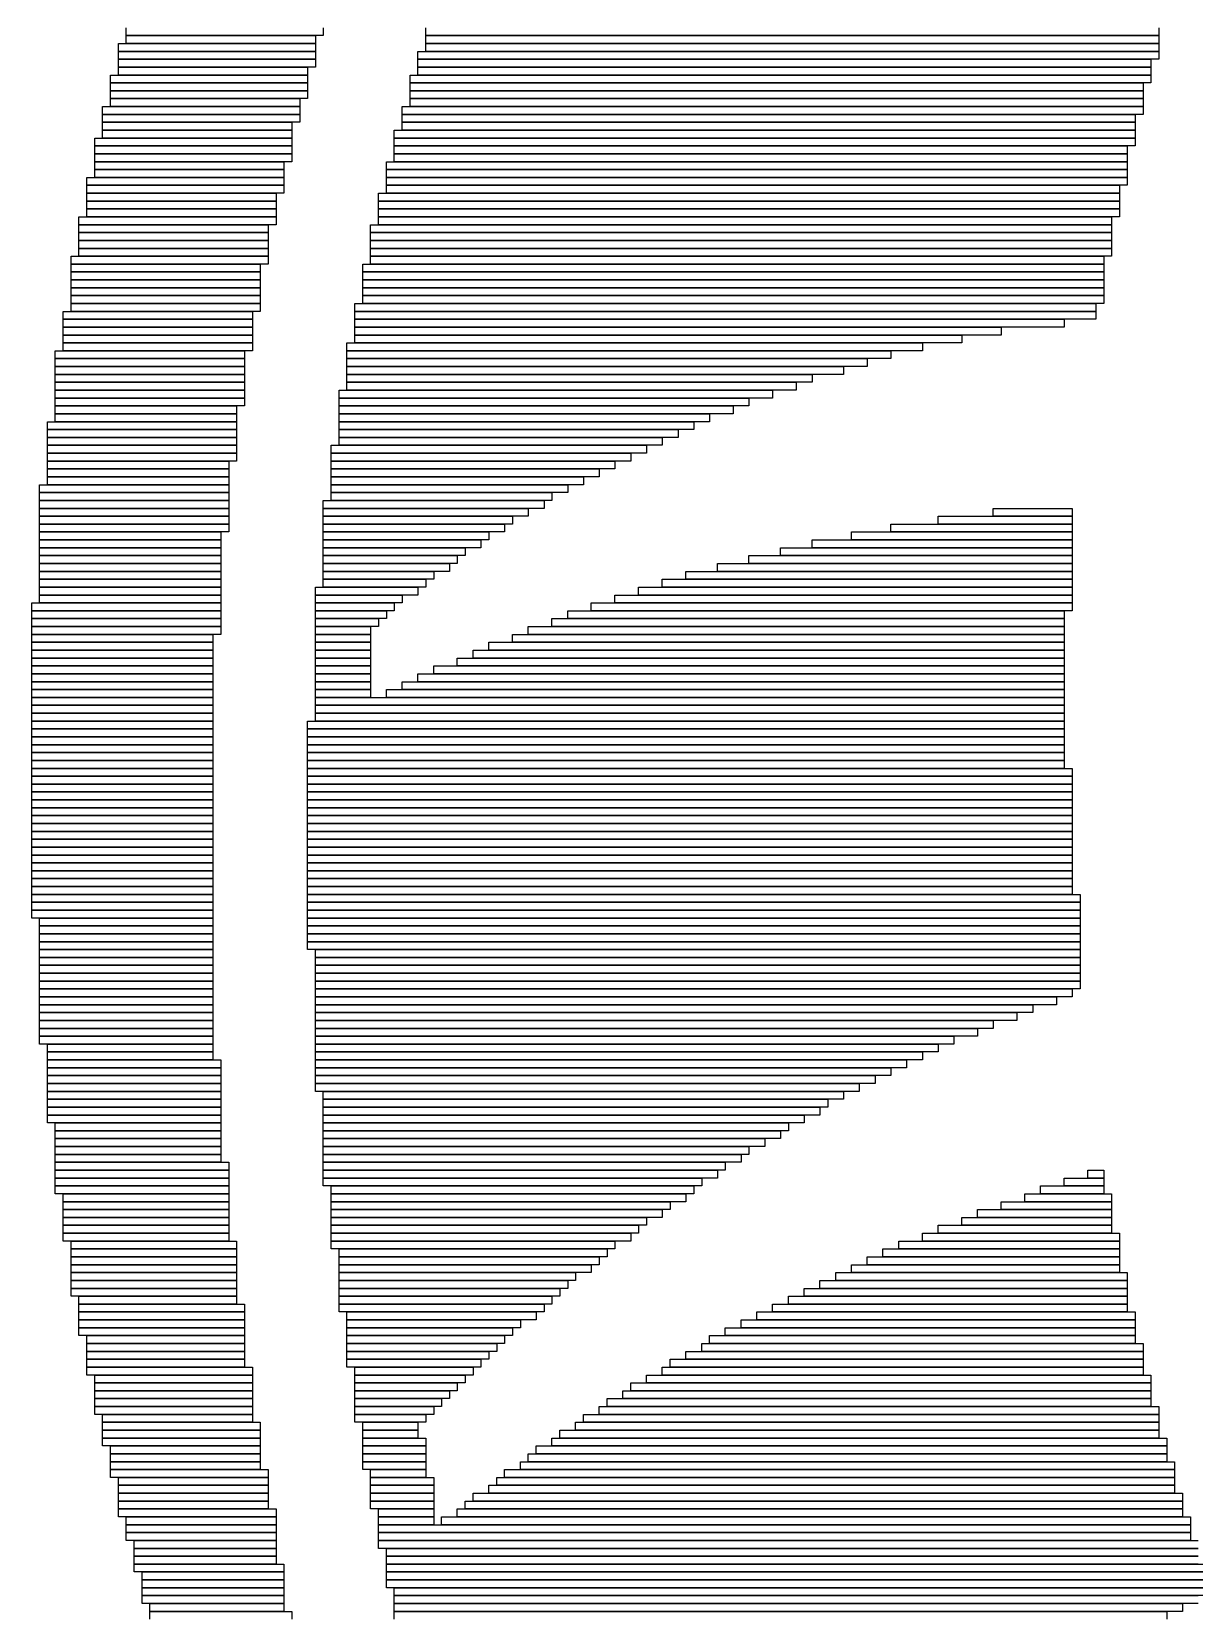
# Model space of a CAD drawing. Extents: x 24 to 1007, y 0 to 1020.
# Drawn here: x 207 to 354.5, y 213.5 to 414.5 of the extents above; entities that cross this region are included whole.
import ezdxf

# ---------------------------------------------------------------- set-up
doc = ezdxf.new("R2010")
doc.units = 0

msp = doc.modelspace()

# ---------------------------------------------------------------- linework, layer by layer
for p, q in [((219, 414), (219, 415)), ((244, 415), (244, 414)), ((257, 414), (257, 415)), ((350, 415), (350, 414)), ((218, 413), (243, 413)), ((218, 412), (218, 413)), ((244, 414), (219, 414)), ((219, 414), (243, 414)), ((219, 413), (219, 414)), ((243, 413), (219, 413)), ((243, 414), (243, 413)), ((243, 413), (243, 412)), ((350, 414), (257, 414)), ((257, 414), (350, 414)), ((257, 413), (257, 414)), ((350, 413), (257, 413)), ((257, 413), (350, 413)), ((257, 412), (257, 413)), ((350, 414), (350, 413)), ((350, 413), (350, 412)), ((243, 412), (218, 412)), ((218, 412), (243, 412)), ((218, 411), (218, 412)), ((243, 411), (218, 411)), ((218, 411), (243, 411)), ((218, 410), (218, 411)), ((243, 412), (243, 411)), ((243, 411), (243, 410)), ((256, 412), (350, 412)), ((256, 411), (256, 412)), ((350, 411), (256, 411)), ((256, 411), (349, 411)), ((256, 410), (256, 411)), ((350, 412), (257, 412)), ((349, 411), (349, 410)), ((350, 412), (350, 411)), ((217, 409), (242, 409)), ((217, 408), (217, 409)), ((243, 410), (218, 410)), ((218, 410), (242, 410)), ((218, 409), (218, 410)), ((242, 409), (218, 409)), ((242, 410), (242, 409)), ((242, 409), (242, 408)), ((255, 409), (349, 409)), ((255, 408), (255, 409)), ((349, 410), (256, 410)), ((256, 410), (349, 410)), ((256, 409), (256, 410)), ((349, 409), (256, 409)), ((349, 410), (349, 409)), ((349, 409), (349, 408)), ((242, 408), (217, 408)), ((217, 408), (242, 408)), ((217, 407), (217, 408)), ((242, 407), (217, 407)), ((217, 407), (242, 407)), ((217, 406), (217, 407)), ((242, 408), (242, 407)), ((242, 407), (242, 406)), ((349, 408), (255, 408)), ((255, 408), (348, 408)), ((255, 407), (255, 408)), ((348, 407), (255, 407)), ((255, 407), (348, 407)), ((255, 406), (255, 407)), ((348, 408), (348, 407)), ((348, 407), (348, 406)), ((216, 405), (241, 405)), ((216, 404), (216, 405)), ((242, 406), (217, 406)), ((217, 406), (241, 406)), ((217, 405), (217, 406)), ((241, 405), (217, 405)), ((241, 406), (241, 405)), ((241, 405), (241, 404)), ((254, 405), (348, 405)), ((254, 404), (254, 405)), ((348, 406), (255, 406)), ((255, 406), (348, 406)), ((255, 405), (255, 406)), ((348, 405), (255, 405)), ((348, 406), (348, 405)), ((348, 405), (348, 404)), ((241, 404), (216, 404)), ((216, 404), (241, 404)), ((216, 403), (216, 404)), ((241, 403), (216, 403)), ((216, 403), (240, 403)), ((216, 402), (216, 403)), ((240, 402), (216, 402)), ((216, 402), (240, 402)), ((216, 401), (216, 402)), ((240, 403), (240, 402)), ((240, 402), (240, 401)), ((241, 404), (241, 403)), ((253, 402), (347, 402)), ((253, 401), (253, 402)), ((348, 404), (254, 404)), ((254, 404), (347, 404)), ((254, 403), (254, 404)), ((347, 403), (254, 403)), ((254, 403), (347, 403)), ((254, 402), (254, 403)), ((347, 402), (254, 402)), ((347, 404), (347, 403)), ((347, 403), (347, 402)), ((347, 402), (347, 401)), ((215, 401), (240, 401)), ((215, 400), (215, 401)), ((240, 400), (215, 400)), ((215, 400), (240, 400)), ((215, 399), (215, 400)), ((240, 401), (216, 401)), ((240, 401), (240, 400)), ((240, 400), (240, 399)), ((347, 401), (253, 401)), ((253, 401), (347, 401)), ((253, 400), (253, 401)), ((347, 400), (253, 400)), ((253, 400), (346, 400)), ((253, 399), (253, 400)), ((346, 400), (346, 399)), ((347, 401), (347, 400)), ((240, 399), (215, 399)), ((215, 399), (240, 399)), ((215, 398), (215, 399)), ((240, 398), (215, 398)), ((215, 398), (239, 398)), ((215, 397), (215, 398)), ((239, 398), (239, 397)), ((240, 399), (240, 398)), ((252, 398), (346, 398)), ((252, 397), (252, 398)), ((346, 399), (253, 399)), ((253, 399), (346, 399)), ((253, 398), (253, 399)), ((346, 398), (253, 398)), ((346, 399), (346, 398)), ((346, 398), (346, 397)), ((214, 396), (239, 396)), ((214, 395), (214, 396)), ((239, 397), (215, 397)), ((215, 397), (239, 397)), ((215, 396), (215, 397)), ((239, 396), (215, 396)), ((239, 397), (239, 396)), ((239, 396), (239, 395)), ((346, 397), (252, 397)), ((252, 397), (346, 397)), ((252, 396), (252, 397)), ((346, 396), (252, 396)), ((252, 396), (346, 396)), ((252, 395), (252, 396)), ((346, 397), (346, 396)), ((346, 396), (346, 395)), ((239, 395), (214, 395)), ((214, 395), (239, 395)), ((214, 394), (214, 395)), ((239, 394), (214, 394)), ((214, 394), (238, 394)), ((214, 393), (214, 394)), ((238, 394), (238, 393)), ((239, 395), (239, 394)), ((251, 394), (345, 394)), ((251, 393), (251, 394)), ((346, 395), (252, 395)), ((252, 395), (345, 395)), ((252, 394), (252, 395)), ((345, 394), (252, 394)), ((345, 395), (345, 394)), ((345, 394), (345, 393)), ((238, 393), (214, 393)), ((214, 393), (238, 393)), ((214, 392), (214, 393)), ((238, 392), (214, 392)), ((214, 392), (238, 392)), ((214, 391), (214, 392)), ((238, 393), (238, 392)), ((238, 392), (238, 391)), ((345, 393), (251, 393)), ((251, 393), (345, 393)), ((251, 392), (251, 393)), ((345, 392), (251, 392)), ((251, 392), (345, 392)), ((251, 391), (251, 392)), ((345, 393), (345, 392)), ((345, 392), (345, 391)), ((213, 391), (238, 391)), ((213, 390), (213, 391)), ((238, 390), (213, 390)), ((213, 390), (237, 390)), ((213, 389), (213, 390)), ((238, 391), (214, 391)), ((237, 390), (237, 389)), ((238, 391), (238, 390)), ((250, 390), (344, 390)), ((250, 389), (250, 390)), ((345, 391), (251, 391)), ((251, 391), (344, 391)), ((251, 390), (251, 391)), ((344, 390), (251, 390)), ((344, 391), (344, 390)), ((344, 390), (344, 389)), ((237, 389), (213, 389)), ((213, 389), (237, 389)), ((213, 388), (213, 389)), ((237, 388), (213, 388)), ((213, 388), (237, 388)), ((213, 387), (213, 388)), ((237, 389), (237, 388)), ((237, 388), (237, 387)), ((344, 389), (250, 389)), ((250, 389), (344, 389)), ((250, 388), (250, 389)), ((344, 388), (250, 388)), ((250, 388), (344, 388)), ((250, 387), (250, 388)), ((344, 389), (344, 388)), ((344, 388), (344, 387)), ((212, 386), (237, 386)), ((212, 385), (212, 386)), ((237, 387), (213, 387)), ((213, 387), (237, 387)), ((213, 386), (213, 387)), ((237, 386), (213, 386)), ((237, 387), (237, 386)), ((237, 386), (237, 385)), ((344, 387), (250, 387)), ((250, 387), (344, 387)), ((250, 386), (250, 387)), ((344, 386), (250, 386)), ((250, 386), (343, 386)), ((250, 385), (250, 386)), ((343, 386), (343, 385)), ((344, 387), (344, 386)), ((237, 385), (212, 385)), ((212, 385), (236, 385)), ((212, 384), (212, 385)), ((236, 384), (212, 384)), ((212, 384), (236, 384)), ((212, 383), (212, 384)), ((236, 385), (236, 384)), ((236, 384), (236, 383)), ((249, 385), (343, 385)), ((249, 384), (249, 385)), ((343, 384), (249, 384)), ((249, 384), (343, 384)), ((249, 383), (249, 384)), ((343, 385), (250, 385)), ((343, 385), (343, 384)), ((343, 384), (343, 383)), ((236, 383), (212, 383)), ((212, 383), (236, 383)), ((212, 382), (212, 383)), ((236, 382), (212, 382)), ((212, 382), (236, 382)), ((212, 381), (212, 382)), ((236, 383), (236, 382)), ((236, 382), (236, 381)), ((343, 383), (249, 383)), ((249, 383), (343, 383)), ((249, 382), (249, 383)), ((343, 382), (249, 382)), ((249, 382), (343, 382)), ((249, 381), (249, 382)), ((343, 383), (343, 382)), ((343, 382), (343, 381)), ((236, 381), (212, 381)), ((212, 381), (236, 381)), ((212, 380), (212, 381)), ((236, 380), (212, 380)), ((212, 380), (236, 380)), ((212, 379), (212, 380)), ((236, 381), (236, 380)), ((236, 380), (236, 379)), ((248, 380), (342, 380)), ((248, 379), (248, 380)), ((343, 381), (249, 381)), ((249, 381), (343, 381)), ((249, 380), (249, 381)), ((343, 380), (249, 380)), ((342, 380), (342, 379)), ((343, 381), (343, 380)), ((211, 379), (235, 379)), ((211, 378), (211, 379)), ((235, 378), (211, 378)), ((211, 378), (235, 378)), ((211, 377), (211, 378)), ((236, 379), (212, 379)), ((235, 379), (235, 378)), ((235, 378), (235, 377)), ((342, 379), (248, 379)), ((248, 379), (342, 379)), ((248, 378), (248, 379)), ((342, 378), (248, 378)), ((248, 378), (338, 378)), ((248, 377), (248, 378)), ((338, 378), (338, 377)), ((342, 379), (342, 378)), ((235, 377), (211, 377)), ((211, 377), (235, 377)), ((211, 376), (211, 377)), ((235, 376), (211, 376)), ((211, 376), (235, 376)), ((211, 375), (211, 376)), ((235, 377), (235, 376)), ((235, 376), (235, 375)), ((338, 377), (248, 377)), ((248, 377), (330, 377)), ((248, 376), (248, 377)), ((330, 376), (248, 376)), ((248, 376), (325, 376)), ((248, 375), (248, 376)), ((325, 376), (325, 375)), ((330, 377), (330, 376)), ((210, 374), (234, 374)), ((210, 373), (210, 374)), ((235, 375), (211, 375)), ((211, 375), (235, 375)), ((211, 374), (211, 375)), ((235, 374), (211, 374)), ((234, 374), (234, 373)), ((235, 375), (235, 374)), ((247, 375), (320, 375)), ((247, 374), (247, 375)), ((320, 374), (247, 374)), ((247, 374), (316, 374)), ((247, 373), (247, 374)), ((325, 375), (248, 375)), ((316, 374), (316, 373)), ((320, 375), (320, 374)), ((234, 373), (210, 373)), ((210, 373), (234, 373)), ((210, 372), (210, 373)), ((234, 372), (210, 372)), ((210, 372), (234, 372)), ((210, 371), (210, 372)), ((234, 373), (234, 372)), ((234, 372), (234, 371)), ((316, 373), (247, 373)), ((247, 373), (313, 373)), ((247, 372), (247, 373)), ((313, 372), (247, 372)), ((247, 372), (310, 372)), ((247, 371), (247, 372)), ((310, 372), (310, 371)), ((313, 373), (313, 372)), ((234, 371), (210, 371)), ((210, 371), (234, 371)), ((210, 370), (210, 371)), ((234, 370), (210, 370)), ((210, 370), (234, 370)), ((210, 369), (210, 370)), ((234, 371), (234, 370)), ((234, 370), (234, 369)), ((310, 371), (247, 371)), ((247, 371), (306, 371)), ((247, 370), (247, 371)), ((306, 370), (247, 370)), ((247, 370), (304, 370)), ((247, 369), (247, 370)), ((304, 370), (304, 369)), ((306, 371), (306, 370)), ((234, 369), (210, 369)), ((210, 369), (234, 369)), ((210, 368), (210, 369)), ((234, 368), (210, 368)), ((210, 368), (234, 368)), ((210, 367), (210, 368)), ((234, 369), (234, 368)), ((234, 368), (234, 367)), ((246, 369), (301, 369)), ((246, 368), (246, 369)), ((301, 368), (246, 368)), ((246, 368), (298, 368)), ((246, 367), (246, 368)), ((304, 369), (247, 369)), ((298, 368), (298, 367)), ((301, 369), (301, 368)), ((234, 367), (210, 367)), ((210, 367), (233, 367)), ((210, 366), (210, 367)), ((233, 366), (210, 366)), ((210, 366), (233, 366)), ((210, 365), (210, 366)), ((233, 367), (233, 366)), ((233, 366), (233, 365)), ((298, 367), (246, 367)), ((246, 367), (296, 367)), ((246, 366), (246, 367)), ((296, 366), (246, 366)), ((246, 366), (293, 366)), ((246, 365), (246, 366)), ((293, 366), (293, 365)), ((296, 367), (296, 366)), ((209, 365), (233, 365)), ((209, 364), (209, 365)), ((233, 364), (209, 364)), ((209, 364), (233, 364)), ((209, 363), (209, 364)), ((233, 365), (210, 365)), ((233, 365), (233, 364)), ((233, 364), (233, 363)), ((293, 365), (246, 365)), ((246, 365), (291, 365)), ((246, 364), (246, 365)), ((291, 364), (246, 364)), ((246, 364), (289, 364)), ((246, 363), (246, 364)), ((289, 364), (289, 363)), ((291, 365), (291, 364)), ((233, 363), (209, 363)), ((209, 363), (233, 363)), ((209, 362), (209, 363)), ((233, 362), (209, 362)), ((209, 362), (233, 362)), ((209, 361), (209, 362)), ((233, 363), (233, 362)), ((233, 362), (233, 361)), ((245, 362), (285, 362)), ((245, 361), (245, 362)), ((289, 363), (246, 363)), ((246, 363), (287, 363)), ((246, 362), (246, 363)), ((287, 362), (246, 362)), ((285, 362), (285, 361)), ((287, 363), (287, 362)), ((233, 361), (209, 361)), ((209, 361), (233, 361)), ((209, 360), (209, 361)), ((233, 360), (209, 360)), ((209, 360), (232, 360)), ((209, 359), (209, 360)), ((232, 360), (232, 359)), ((233, 361), (233, 360)), ((285, 361), (245, 361)), ((245, 361), (283, 361)), ((245, 360), (245, 361)), ((283, 360), (245, 360)), ((245, 360), (281, 360)), ((245, 359), (245, 360)), ((281, 360), (281, 359)), ((283, 361), (283, 360)), ((232, 359), (209, 359)), ((209, 359), (232, 359)), ((209, 358), (209, 359)), ((232, 358), (209, 358)), ((209, 358), (232, 358)), ((209, 357), (209, 358)), ((232, 359), (232, 358)), ((232, 358), (232, 357)), ((281, 359), (245, 359)), ((245, 359), (279, 359)), ((245, 358), (245, 359)), ((279, 358), (245, 358)), ((245, 358), (277, 358)), ((245, 357), (245, 358)), ((277, 358), (277, 357)), ((279, 359), (279, 358)), ((208, 357), (232, 357)), ((208, 356), (208, 357)), ((232, 356), (208, 356)), ((208, 356), (232, 356)), ((208, 355), (208, 356)), ((232, 357), (209, 357)), ((232, 357), (232, 356)), ((232, 356), (232, 355)), ((277, 357), (245, 357)), ((245, 357), (275, 357)), ((245, 356), (245, 357)), ((275, 356), (245, 356)), ((245, 356), (273, 356)), ((245, 355), (245, 356)), ((273, 356), (273, 355)), ((275, 357), (275, 356)), ((232, 355), (208, 355)), ((208, 355), (232, 355)), ((208, 354), (208, 355)), ((232, 354), (208, 354)), ((208, 354), (232, 354)), ((208, 353), (208, 354)), ((232, 355), (232, 354)), ((232, 354), (232, 353)), ((244, 355), (272, 355)), ((244, 354), (244, 355)), ((272, 354), (244, 354)), ((244, 354), (270, 354)), ((244, 353), (244, 354)), ((273, 355), (245, 355)), ((270, 354), (270, 353)), ((272, 355), (272, 354)), ((329, 354), (339, 354)), ((329, 353), (329, 354)), ((339, 354), (339, 353)), ((232, 353), (208, 353)), ((208, 353), (232, 353)), ((208, 352), (208, 353)), ((232, 352), (208, 352)), ((208, 352), (232, 352)), ((208, 351), (208, 352)), ((232, 353), (232, 352)), ((232, 352), (232, 351)), ((270, 353), (244, 353)), ((244, 353), (268, 353)), ((244, 352), (244, 353)), ((268, 352), (244, 352)), ((244, 352), (267, 352)), ((244, 351), (244, 352)), ((267, 352), (267, 351)), ((268, 353), (268, 352)), ((316, 352), (339, 352)), ((316, 351), (316, 352)), ((322, 353), (339, 353)), ((322, 352), (322, 353)), ((339, 352), (322, 352)), ((339, 353), (329, 353)), ((339, 353), (339, 352)), ((339, 352), (339, 351)), ((232, 351), (208, 351)), ((208, 351), (231, 351)), ((208, 350), (208, 351)), ((231, 350), (208, 350)), ((208, 350), (231, 350)), ((208, 349), (208, 350)), ((231, 351), (231, 350)), ((231, 350), (231, 349)), ((267, 351), (244, 351)), ((244, 351), (265, 351)), ((244, 350), (244, 351)), ((265, 350), (244, 350)), ((244, 350), (264, 350)), ((244, 349), (244, 350)), ((264, 350), (264, 349)), ((265, 351), (265, 350)), ((306, 350), (339, 350)), ((306, 349), (306, 350)), ((311, 351), (339, 351)), ((311, 350), (311, 351)), ((339, 350), (311, 350)), ((339, 351), (316, 351)), ((339, 351), (339, 350)), ((339, 350), (339, 349)), ((231, 349), (208, 349)), ((208, 349), (231, 349)), ((208, 348), (208, 349)), ((231, 348), (208, 348)), ((208, 348), (231, 348)), ((208, 347), (208, 348)), ((231, 349), (231, 348)), ((231, 348), (231, 347)), ((264, 349), (244, 349)), ((244, 349), (262, 349)), ((244, 348), (244, 349)), ((262, 348), (244, 348)), ((244, 348), (261, 348)), ((244, 347), (244, 348)), ((261, 348), (261, 347)), ((262, 349), (262, 348)), ((298, 348), (339, 348)), ((298, 347), (298, 348)), ((302, 349), (339, 349)), ((302, 348), (302, 349)), ((339, 348), (302, 348)), ((339, 349), (306, 349)), ((339, 349), (339, 348)), ((339, 348), (339, 347)), ((231, 347), (208, 347)), ((208, 347), (231, 347)), ((208, 346), (208, 347)), ((231, 346), (208, 346)), ((208, 346), (231, 346)), ((208, 345), (208, 346)), ((231, 347), (231, 346)), ((231, 346), (231, 345)), ((261, 347), (244, 347)), ((244, 347), (260, 347)), ((244, 346), (244, 347)), ((260, 346), (244, 346)), ((244, 346), (258, 346)), ((244, 345), (244, 346)), ((258, 346), (258, 345)), ((260, 347), (260, 346)), ((290, 346), (339, 346)), ((290, 345), (290, 346)), ((294, 347), (339, 347)), ((294, 346), (294, 347)), ((339, 346), (294, 346)), ((339, 347), (298, 347)), ((339, 347), (339, 346)), ((339, 346), (339, 345)), ((231, 345), (208, 345)), ((208, 345), (231, 345)), ((208, 344), (208, 345)), ((231, 344), (208, 344)), ((208, 344), (231, 344)), ((208, 343), (208, 344)), ((231, 345), (231, 344)), ((231, 344), (231, 343)), ((243, 344), (256, 344)), ((243, 343), (243, 344)), ((258, 345), (244, 345)), ((244, 345), (257, 345)), ((244, 344), (244, 345)), ((257, 344), (244, 344)), ((256, 344), (256, 343)), ((257, 345), (257, 344)), ((284, 344), (339, 344)), ((284, 343), (284, 344)), ((287, 345), (339, 345)), ((287, 344), (287, 345)), ((339, 344), (287, 344)), ((339, 345), (290, 345)), ((339, 345), (339, 344)), ((339, 344), (339, 343)), ((207, 342), (231, 342)), ((207, 341), (207, 342)), ((231, 343), (208, 343)), ((208, 343), (231, 343)), ((208, 342), (208, 343)), ((231, 342), (208, 342)), ((231, 343), (231, 342)), ((231, 342), (231, 341)), ((256, 343), (243, 343)), ((243, 343), (254, 343)), ((243, 342), (243, 343)), ((254, 342), (243, 342)), ((243, 342), (253, 342)), ((243, 341), (243, 342)), ((253, 342), (253, 341)), ((254, 343), (254, 342)), ((278, 342), (339, 342)), ((278, 341), (278, 342)), ((281, 343), (339, 343)), ((281, 342), (281, 343)), ((339, 342), (281, 342)), ((339, 343), (284, 343)), ((339, 343), (339, 342)), ((339, 342), (339, 341)), ((231, 341), (207, 341)), ((207, 341), (231, 341)), ((207, 340), (207, 341)), ((231, 340), (207, 340)), ((207, 340), (231, 340)), ((207, 339), (207, 340)), ((231, 341), (231, 340)), ((231, 340), (231, 339)), ((253, 341), (243, 341)), ((243, 341), (252, 341)), ((243, 340), (243, 341)), ((252, 340), (243, 340)), ((243, 340), (251, 340)), ((243, 339), (243, 340)), ((251, 340), (251, 339)), ((252, 341), (252, 340)), ((273, 340), (338, 340)), ((273, 339), (273, 340)), ((275, 341), (338, 341)), ((275, 340), (275, 341)), ((338, 340), (275, 340)), ((339, 341), (278, 341)), ((338, 341), (338, 340)), ((338, 340), (338, 339)), ((231, 339), (207, 339)), ((207, 339), (231, 339)), ((207, 338), (207, 339)), ((231, 338), (207, 338)), ((207, 338), (230, 338)), ((207, 337), (207, 338)), ((230, 338), (230, 337)), ((231, 339), (231, 338)), ((251, 339), (243, 339)), ((243, 339), (250, 339)), ((243, 338), (243, 339)), ((250, 338), (243, 338)), ((243, 338), (250, 338)), ((243, 337), (243, 338)), ((250, 339), (250, 338)), ((250, 338), (250, 337)), ((268, 338), (338, 338)), ((268, 337), (268, 338)), ((270, 339), (338, 339)), ((270, 338), (270, 339)), ((338, 338), (270, 338)), ((338, 339), (273, 339)), ((338, 339), (338, 338)), ((338, 338), (338, 337)), ((230, 337), (207, 337)), ((207, 337), (230, 337)), ((207, 336), (207, 337)), ((230, 336), (207, 336)), ((207, 336), (230, 336)), ((207, 335), (207, 336)), ((230, 337), (230, 336)), ((230, 336), (230, 335)), ((250, 337), (243, 337)), ((243, 337), (250, 337)), ((243, 336), (243, 337)), ((250, 336), (243, 336)), ((243, 336), (250, 336)), ((243, 335), (243, 336)), ((250, 337), (250, 336)), ((250, 336), (250, 335)), ((263, 336), (338, 336)), ((263, 335), (263, 336)), ((265, 337), (338, 337)), ((265, 336), (265, 337)), ((338, 336), (265, 336)), ((338, 337), (268, 337)), ((338, 337), (338, 336)), ((338, 336), (338, 335)), ((230, 335), (207, 335)), ((207, 335), (230, 335)), ((207, 334), (207, 335)), ((230, 334), (207, 334)), ((207, 334), (230, 334)), ((207, 333), (207, 334)), ((230, 335), (230, 334)), ((230, 334), (230, 333)), ((250, 335), (243, 335)), ((243, 335), (250, 335)), ((243, 334), (243, 335)), ((250, 334), (243, 334)), ((243, 334), (250, 334)), ((243, 333), (243, 334)), ((250, 335), (250, 334)), ((250, 334), (250, 333)), ((258, 334), (338, 334)), ((258, 333), (258, 334)), ((261, 335), (338, 335)), ((261, 334), (261, 335)), ((338, 334), (261, 334)), ((338, 335), (263, 335)), ((338, 335), (338, 334)), ((338, 334), (338, 333)), ((230, 333), (207, 333)), ((207, 333), (230, 333)), ((207, 332), (207, 333)), ((230, 332), (207, 332)), ((207, 332), (230, 332)), ((207, 331), (207, 332)), ((230, 333), (230, 332)), ((230, 332), (230, 331)), ((250, 333), (243, 333)), ((243, 333), (250, 333)), ((243, 332), (243, 333)), ((250, 332), (243, 332)), ((243, 332), (250, 332)), ((243, 331), (243, 332)), ((250, 333), (250, 332)), ((250, 332), (250, 331)), ((254, 332), (338, 332)), ((254, 331), (254, 332)), ((256, 333), (338, 333)), ((256, 332), (256, 333)), ((338, 332), (256, 332)), ((338, 333), (258, 333)), ((338, 333), (338, 332)), ((338, 332), (338, 331)), ((230, 331), (207, 331)), ((207, 331), (230, 331)), ((207, 330), (207, 331)), ((230, 330), (207, 330)), ((207, 330), (230, 330)), ((207, 329), (207, 330)), ((230, 331), (230, 330)), ((230, 330), (230, 329)), ((250, 331), (243, 331)), ((243, 331), (250, 331)), ((243, 330), (243, 331)), ((250, 330), (243, 330)), ((243, 330), (338, 330)), ((243, 329), (243, 330)), ((250, 331), (250, 330)), ((252, 331), (338, 331)), ((252, 330), (252, 331)), ((338, 330), (252, 330)), ((338, 331), (254, 331)), ((338, 331), (338, 330)), ((338, 330), (338, 329)), ((230, 329), (207, 329)), ((207, 329), (230, 329)), ((207, 328), (207, 329)), ((230, 328), (207, 328)), ((207, 328), (230, 328)), ((207, 327), (207, 328)), ((230, 329), (230, 328)), ((230, 328), (230, 327)), ((338, 329), (243, 329)), ((243, 329), (338, 329)), ((243, 328), (243, 329)), ((338, 328), (243, 328)), ((243, 328), (338, 328)), ((243, 327), (243, 328)), ((338, 329), (338, 328)), ((338, 328), (338, 327)), ((230, 327), (207, 327)), ((207, 327), (230, 327)), ((207, 326), (207, 327)), ((230, 326), (207, 326)), ((207, 326), (230, 326)), ((207, 325), (207, 326)), ((230, 327), (230, 326)), ((230, 326), (230, 325)), ((242, 327), (338, 327)), ((242, 326), (242, 327)), ((338, 326), (242, 326)), ((242, 326), (338, 326)), ((242, 325), (242, 326)), ((338, 327), (243, 327)), ((338, 327), (338, 326)), ((338, 326), (338, 325)), ((230, 325), (207, 325)), ((207, 325), (230, 325)), ((207, 324), (207, 325)), ((230, 324), (207, 324)), ((207, 324), (230, 324)), ((207, 323), (207, 324)), ((230, 325), (230, 324)), ((230, 324), (230, 323)), ((338, 325), (242, 325)), ((242, 325), (338, 325)), ((242, 324), (242, 325)), ((338, 324), (242, 324)), ((242, 324), (338, 324)), ((242, 323), (242, 324)), ((338, 325), (338, 324)), ((338, 324), (338, 323)), ((230, 323), (207, 323)), ((207, 323), (230, 323)), ((207, 322), (207, 323)), ((230, 322), (207, 322)), ((207, 322), (230, 322)), ((207, 321), (207, 322)), ((230, 323), (230, 322)), ((230, 322), (230, 321)), ((338, 323), (242, 323)), ((242, 323), (338, 323)), ((242, 322), (242, 323)), ((338, 322), (242, 322)), ((242, 322), (338, 322)), ((242, 321), (242, 322)), ((338, 323), (338, 322)), ((338, 322), (338, 321)), ((230, 321), (207, 321)), ((207, 321), (230, 321)), ((207, 320), (207, 321)), ((230, 320), (207, 320)), ((207, 320), (230, 320)), ((207, 319), (207, 320)), ((230, 321), (230, 320)), ((230, 320), (230, 319)), ((338, 321), (242, 321)), ((242, 321), (339, 321)), ((242, 320), (242, 321)), ((339, 320), (242, 320)), ((242, 320), (339, 320)), ((242, 319), (242, 320)), ((339, 321), (339, 320)), ((339, 320), (339, 319)), ((230, 319), (207, 319)), ((207, 319), (230, 319)), ((207, 318), (207, 319)), ((230, 318), (207, 318)), ((207, 318), (230, 318)), ((207, 317), (207, 318)), ((230, 319), (230, 318)), ((230, 318), (230, 317)), ((339, 319), (242, 319)), ((242, 319), (339, 319)), ((242, 318), (242, 319)), ((339, 318), (242, 318)), ((242, 318), (339, 318)), ((242, 317), (242, 318)), ((339, 319), (339, 318)), ((339, 318), (339, 317)), ((230, 317), (207, 317)), ((207, 317), (230, 317)), ((207, 316), (207, 317)), ((230, 316), (207, 316)), ((207, 316), (230, 316)), ((207, 315), (207, 316)), ((230, 317), (230, 316)), ((230, 316), (230, 315)), ((339, 317), (242, 317)), ((242, 317), (339, 317)), ((242, 316), (242, 317)), ((339, 316), (242, 316)), ((242, 316), (339, 316)), ((242, 315), (242, 316)), ((339, 317), (339, 316)), ((339, 316), (339, 315)), ((230, 315), (207, 315)), ((207, 315), (230, 315)), ((207, 314), (207, 315)), ((230, 314), (207, 314)), ((207, 314), (230, 314)), ((207, 313), (207, 314)), ((230, 315), (230, 314)), ((230, 314), (230, 313)), ((339, 315), (242, 315)), ((242, 315), (339, 315)), ((242, 314), (242, 315)), ((339, 314), (242, 314)), ((242, 314), (339, 314)), ((242, 313), (242, 314)), ((339, 315), (339, 314)), ((339, 314), (339, 313)), ((230, 313), (207, 313)), ((207, 313), (230, 313)), ((207, 312), (207, 313)), ((230, 312), (207, 312)), ((207, 312), (230, 312)), ((207, 311), (207, 312)), ((230, 313), (230, 312)), ((230, 312), (230, 311)), ((339, 313), (242, 313)), ((242, 313), (339, 313)), ((242, 312), (242, 313)), ((339, 312), (242, 312)), ((242, 312), (339, 312)), ((242, 311), (242, 312)), ((339, 313), (339, 312)), ((339, 312), (339, 311)), ((230, 311), (207, 311)), ((207, 311), (230, 311)), ((207, 310), (207, 311)), ((230, 310), (207, 310)), ((207, 310), (230, 310)), ((207, 309), (207, 310)), ((230, 311), (230, 310)), ((230, 310), (230, 309)), ((339, 311), (242, 311)), ((242, 311), (339, 311)), ((242, 310), (242, 311)), ((339, 310), (242, 310)), ((242, 310), (339, 310)), ((242, 309), (242, 310)), ((339, 311), (339, 310)), ((339, 310), (339, 309)), ((230, 309), (207, 309)), ((207, 309), (230, 309)), ((207, 308), (207, 309)), ((230, 308), (207, 308)), ((207, 308), (230, 308)), ((207, 307), (207, 308)), ((230, 309), (230, 308)), ((230, 308), (230, 307)), ((339, 309), (242, 309)), ((242, 309), (339, 309)), ((242, 308), (242, 309)), ((339, 308), (242, 308)), ((242, 308), (339, 308)), ((242, 307), (242, 308)), ((339, 309), (339, 308)), ((339, 308), (339, 307)), ((230, 307), (207, 307)), ((207, 307), (230, 307)), ((207, 306), (207, 307)), ((230, 306), (207, 306)), ((207, 306), (230, 306)), ((207, 305), (207, 306)), ((230, 307), (230, 306)), ((230, 306), (230, 305)), ((339, 307), (242, 307)), ((242, 307), (339, 307)), ((242, 306), (242, 307)), ((339, 306), (242, 306)), ((242, 306), (339, 306)), ((242, 305), (242, 306)), ((339, 307), (339, 306)), ((339, 306), (339, 305)), ((230, 305), (207, 305)), ((207, 305), (230, 305)), ((207, 304), (207, 305)), ((230, 304), (207, 304)), ((207, 304), (230, 304)), ((207, 303), (207, 304)), ((230, 305), (230, 304)), ((230, 304), (230, 303)), ((339, 305), (242, 305)), ((242, 305), (340, 305)), ((242, 304), (242, 305)), ((340, 304), (242, 304)), ((242, 304), (340, 304)), ((242, 303), (242, 304)), ((340, 305), (340, 304)), ((340, 304), (340, 303)), ((230, 303), (207, 303)), ((207, 303), (230, 303)), ((207, 302), (207, 303)), ((230, 302), (207, 302)), ((208, 302), (230, 302)), ((208, 301), (208, 302)), ((230, 303), (230, 302)), ((230, 302), (230, 301)), ((340, 303), (242, 303)), ((242, 303), (340, 303)), ((242, 302), (242, 303)), ((340, 302), (242, 302)), ((242, 302), (340, 302)), ((242, 301), (242, 302)), ((340, 303), (340, 302)), ((340, 302), (340, 301)), ((230, 301), (208, 301)), ((208, 301), (230, 301)), ((208, 300), (208, 301)), ((230, 300), (208, 300)), ((208, 300), (230, 300)), ((208, 299), (208, 300)), ((230, 301), (230, 300)), ((230, 300), (230, 299)), ((340, 301), (242, 301)), ((242, 301), (340, 301)), ((242, 300), (242, 301)), ((340, 300), (242, 300)), ((242, 300), (340, 300)), ((242, 299), (242, 300)), ((340, 301), (340, 300)), ((340, 300), (340, 299)), ((230, 299), (208, 299)), ((208, 299), (230, 299)), ((208, 298), (208, 299)), ((230, 298), (208, 298)), ((208, 298), (230, 298)), ((208, 297), (208, 298)), ((230, 299), (230, 298)), ((230, 298), (230, 297)), ((340, 299), (242, 299)), ((242, 299), (340, 299)), ((242, 298), (242, 299)), ((340, 298), (242, 298)), ((243, 298), (340, 298)), ((243, 297), (243, 298)), ((340, 299), (340, 298)), ((340, 298), (340, 297)), ((230, 297), (208, 297)), ((208, 297), (230, 297)), ((208, 296), (208, 297)), ((230, 296), (208, 296)), ((208, 296), (230, 296)), ((208, 295), (208, 296)), ((230, 297), (230, 296)), ((230, 296), (230, 295)), ((340, 297), (243, 297)), ((243, 297), (340, 297)), ((243, 296), (243, 297)), ((340, 296), (243, 296)), ((243, 296), (340, 296)), ((243, 295), (243, 296)), ((340, 297), (340, 296)), ((340, 296), (340, 295)), ((230, 295), (208, 295)), ((208, 295), (230, 295)), ((208, 294), (208, 295)), ((230, 294), (208, 294)), ((208, 294), (230, 294)), ((208, 293), (208, 294)), ((230, 295), (230, 294)), ((230, 294), (230, 293)), ((340, 295), (243, 295)), ((243, 295), (340, 295)), ((243, 294), (243, 295)), ((340, 294), (243, 294)), ((243, 294), (340, 294)), ((243, 293), (243, 294)), ((340, 295), (340, 294)), ((340, 294), (340, 293)), ((230, 293), (208, 293)), ((208, 293), (230, 293)), ((208, 292), (208, 293)), ((230, 292), (208, 292)), ((208, 292), (230, 292)), ((208, 291), (208, 292)), ((230, 293), (230, 292)), ((230, 292), (230, 291)), ((340, 293), (243, 293)), ((243, 293), (339, 293)), ((243, 292), (243, 293)), ((339, 292), (243, 292)), ((243, 292), (337, 292)), ((243, 291), (243, 292)), ((337, 292), (337, 291)), ((339, 293), (339, 292)), ((230, 291), (208, 291)), ((208, 291), (230, 291)), ((208, 290), (208, 291)), ((230, 290), (208, 290)), ((208, 290), (230, 290)), ((208, 289), (208, 290)), ((230, 291), (230, 290)), ((230, 290), (230, 289)), ((337, 291), (243, 291)), ((243, 291), (334, 291)), ((243, 290), (243, 291)), ((334, 290), (243, 290)), ((243, 290), (332, 290)), ((243, 289), (243, 290)), ((332, 290), (332, 289)), ((334, 291), (334, 290)), ((230, 289), (208, 289)), ((208, 289), (230, 289)), ((208, 288), (208, 289)), ((230, 288), (208, 288)), ((208, 288), (230, 288)), ((208, 287), (208, 288)), ((230, 289), (230, 288)), ((230, 288), (230, 287)), ((332, 289), (243, 289)), ((243, 289), (329, 289)), ((243, 288), (243, 289)), ((329, 288), (243, 288)), ((243, 288), (327, 288)), ((243, 287), (243, 288)), ((327, 288), (327, 287)), ((329, 289), (329, 288)), ((230, 287), (208, 287)), ((208, 287), (230, 287)), ((208, 286), (208, 287)), ((230, 286), (208, 286)), ((209, 286), (230, 286)), ((209, 285), (209, 286)), ((230, 287), (230, 286)), ((230, 286), (230, 285)), ((327, 287), (243, 287)), ((243, 287), (324, 287)), ((243, 286), (243, 287)), ((324, 286), (243, 286)), ((243, 286), (322, 286)), ((243, 285), (243, 286)), ((322, 286), (322, 285)), ((324, 287), (324, 286)), ((230, 285), (209, 285)), ((209, 285), (230, 285)), ((209, 284), (209, 285)), ((230, 284), (209, 284)), ((209, 284), (231, 284)), ((209, 283), (209, 284)), ((230, 285), (230, 284)), ((231, 284), (231, 283)), ((322, 285), (243, 285)), ((243, 285), (320, 285)), ((243, 284), (243, 285)), ((320, 284), (243, 284)), ((243, 284), (318, 284)), ((243, 283), (243, 284)), ((318, 284), (318, 283)), ((320, 285), (320, 284)), ((231, 283), (209, 283)), ((209, 283), (231, 283)), ((209, 282), (209, 283)), ((231, 282), (209, 282)), ((209, 282), (231, 282)), ((209, 281), (209, 282)), ((231, 283), (231, 282)), ((231, 282), (231, 281)), ((318, 283), (243, 283)), ((243, 283), (316, 283)), ((243, 282), (243, 283)), ((316, 282), (243, 282)), ((243, 282), (314, 282)), ((243, 281), (243, 282)), ((314, 282), (314, 281)), ((316, 283), (316, 282)), ((231, 281), (209, 281)), ((209, 281), (231, 281)), ((209, 280), (209, 281)), ((231, 280), (209, 280)), ((209, 280), (231, 280)), ((209, 279), (209, 280)), ((231, 281), (231, 280)), ((231, 280), (231, 279)), ((314, 281), (243, 281)), ((243, 281), (312, 281)), ((243, 280), (243, 281)), ((312, 280), (243, 280)), ((244, 280), (310, 280)), ((244, 279), (244, 280)), ((310, 280), (310, 279)), ((312, 281), (312, 280)), ((231, 279), (209, 279)), ((209, 279), (231, 279)), ((209, 278), (209, 279)), ((231, 278), (209, 278)), ((209, 278), (231, 278)), ((209, 277), (209, 278)), ((231, 279), (231, 278)), ((231, 278), (231, 277)), ((310, 279), (244, 279)), ((244, 279), (308, 279)), ((244, 278), (244, 279)), ((308, 278), (244, 278)), ((244, 278), (307, 278)), ((244, 277), (244, 278)), ((307, 278), (307, 277)), ((308, 279), (308, 278)), ((231, 277), (209, 277)), ((209, 277), (231, 277)), ((209, 276), (209, 277)), ((231, 276), (209, 276)), ((210, 276), (231, 276)), ((210, 275), (210, 276)), ((231, 277), (231, 276)), ((231, 276), (231, 275)), ((307, 277), (244, 277)), ((244, 277), (305, 277)), ((244, 276), (244, 277)), ((305, 276), (244, 276)), ((244, 276), (303, 276)), ((244, 275), (244, 276)), ((303, 276), (303, 275)), ((305, 277), (305, 276)), ((231, 275), (210, 275)), ((210, 275), (231, 275)), ((210, 274), (210, 275)), ((231, 274), (210, 274)), ((210, 274), (231, 274)), ((210, 273), (210, 274)), ((231, 275), (231, 274)), ((231, 274), (231, 273)), ((303, 275), (244, 275)), ((244, 275), (302, 275)), ((244, 274), (244, 275)), ((302, 274), (244, 274)), ((244, 274), (300, 274)), ((244, 273), (244, 274)), ((300, 274), (300, 273)), ((302, 275), (302, 274)), ((231, 273), (210, 273)), ((210, 273), (231, 273)), ((210, 272), (210, 273)), ((231, 272), (210, 272)), ((210, 272), (231, 272)), ((210, 271), (210, 272)), ((231, 273), (231, 272)), ((231, 272), (231, 271)), ((300, 273), (244, 273)), ((244, 273), (298, 273)), ((244, 272), (244, 273)), ((298, 272), (244, 272)), ((244, 272), (297, 272)), ((244, 271), (244, 272)), ((297, 272), (297, 271)), ((298, 273), (298, 272)), ((231, 271), (210, 271)), ((210, 271), (232, 271)), ((210, 270), (210, 271)), ((232, 270), (210, 270)), ((210, 270), (232, 270)), ((210, 269), (210, 270)), ((232, 271), (232, 270)), ((232, 270), (232, 269)), ((297, 271), (244, 271)), ((244, 271), (295, 271)), ((244, 270), (244, 271)), ((295, 270), (244, 270)), ((244, 270), (294, 270)), ((244, 269), (244, 270)), ((294, 270), (294, 269)), ((295, 271), (295, 270)), ((341, 270), (343, 270)), ((341, 269), (341, 270)), ((343, 270), (343, 269)), ((232, 269), (210, 269)), ((210, 269), (232, 269)), ((210, 268), (210, 269)), ((232, 268), (210, 268)), ((210, 268), (232, 268)), ((210, 267), (210, 268)), ((232, 269), (232, 268)), ((232, 268), (232, 267)), ((294, 269), (244, 269)), ((244, 269), (292, 269)), ((244, 268), (244, 269)), ((292, 268), (244, 268)), ((245, 268), (291, 268)), ((245, 267), (245, 268)), ((291, 268), (291, 267)), ((292, 269), (292, 268)), ((335, 268), (343, 268)), ((335, 267), (335, 268)), ((338, 269), (343, 269)), ((338, 268), (338, 269)), ((343, 268), (338, 268)), ((343, 269), (341, 269)), ((343, 269), (343, 268)), ((343, 268), (343, 267)), ((232, 267), (210, 267)), ((211, 267), (232, 267)), ((211, 266), (211, 267)), ((232, 266), (211, 266)), ((211, 266), (232, 266)), ((211, 265), (211, 266)), ((232, 267), (232, 266)), ((232, 266), (232, 265)), ((291, 267), (245, 267)), ((245, 267), (290, 267)), ((245, 266), (245, 267)), ((290, 266), (245, 266)), ((245, 266), (288, 266)), ((245, 265), (245, 266)), ((288, 266), (288, 265)), ((290, 267), (290, 266)), ((330, 266), (344, 266)), ((330, 265), (330, 266)), ((333, 267), (344, 267)), ((333, 266), (333, 267)), ((344, 266), (333, 266)), ((343, 267), (335, 267)), ((344, 267), (344, 266)), ((344, 266), (344, 265)), ((232, 265), (211, 265)), ((211, 265), (232, 265)), ((211, 264), (211, 265)), ((232, 264), (211, 264)), ((211, 264), (232, 264)), ((211, 263), (211, 264)), ((232, 265), (232, 264)), ((232, 264), (232, 263)), ((288, 265), (245, 265)), ((245, 265), (287, 265)), ((245, 264), (245, 265)), ((287, 264), (245, 264)), ((245, 264), (285, 264)), ((245, 263), (245, 264)), ((285, 264), (285, 263)), ((287, 265), (287, 264)), ((325, 264), (344, 264)), ((325, 263), (325, 264)), ((327, 265), (344, 265)), ((327, 264), (327, 265)), ((344, 264), (327, 264)), ((344, 265), (330, 265)), ((344, 265), (344, 264)), ((344, 264), (344, 263)), ((232, 263), (211, 263)), ((211, 263), (232, 263)), ((211, 262), (211, 263)), ((232, 262), (211, 262)), ((211, 262), (232, 262)), ((211, 261), (211, 262)), ((232, 263), (232, 262)), ((232, 262), (232, 261)), ((285, 263), (245, 263)), ((245, 263), (284, 263)), ((245, 262), (245, 263)), ((284, 262), (245, 262)), ((245, 262), (283, 262)), ((245, 261), (245, 262)), ((283, 262), (283, 261)), ((284, 263), (284, 262)), ((320, 262), (345, 262)), ((320, 261), (320, 262)), ((322, 263), (344, 263)), ((322, 262), (322, 263)), ((344, 262), (322, 262)), ((344, 263), (325, 263)), ((344, 263), (344, 262)), ((345, 262), (345, 261)), ((232, 261), (211, 261)), ((212, 261), (233, 261)), ((212, 260), (212, 261)), ((233, 260), (212, 260)), ((212, 260), (233, 260)), ((212, 259), (212, 260)), ((233, 261), (233, 260)), ((233, 260), (233, 259)), ((283, 261), (245, 261)), ((245, 261), (281, 261)), ((245, 260), (245, 261)), ((281, 260), (245, 260)), ((246, 260), (280, 260)), ((246, 259), (246, 260)), ((280, 260), (280, 259)), ((281, 261), (281, 260)), ((315, 260), (345, 260)), ((315, 259), (315, 260)), ((317, 261), (345, 261)), ((317, 260), (317, 261)), ((345, 260), (317, 260)), ((345, 261), (320, 261)), ((345, 261), (345, 260)), ((345, 260), (345, 259)), ((233, 259), (212, 259)), ((212, 259), (233, 259)), ((212, 258), (212, 259)), ((233, 258), (212, 258)), ((212, 258), (233, 258)), ((212, 257), (212, 258)), ((233, 259), (233, 258)), ((233, 258), (233, 257)), ((280, 259), (246, 259)), ((246, 259), (279, 259)), ((246, 258), (246, 259)), ((279, 258), (246, 258)), ((246, 258), (278, 258)), ((246, 257), (246, 258)), ((278, 258), (278, 257)), ((279, 259), (279, 258)), ((311, 258), (345, 258)), ((311, 257), (311, 258)), ((313, 259), (345, 259)), ((313, 258), (313, 259)), ((345, 258), (313, 258)), ((345, 259), (315, 259)), ((345, 259), (345, 258)), ((345, 258), (345, 257)), ((233, 257), (212, 257)), ((212, 257), (233, 257)), ((212, 256), (212, 257)), ((233, 256), (212, 256)), ((212, 256), (233, 256)), ((212, 255), (212, 256)), ((233, 257), (233, 256)), ((233, 256), (233, 255)), ((278, 257), (246, 257)), ((246, 257), (276, 257)), ((246, 256), (246, 257)), ((276, 256), (246, 256)), ((246, 256), (275, 256)), ((246, 255), (246, 256)), ((275, 256), (275, 255)), ((276, 257), (276, 256)), ((307, 256), (346, 256)), ((307, 255), (307, 256)), ((309, 257), (346, 257)), ((309, 256), (309, 257)), ((346, 256), (309, 256)), ((345, 257), (311, 257)), ((346, 257), (346, 256)), ((346, 256), (346, 255)), ((233, 255), (212, 255)), ((212, 255), (233, 255)), ((212, 254), (212, 255)), ((233, 254), (212, 254)), ((213, 254), (233, 254)), ((213, 253), (213, 254)), ((233, 255), (233, 254)), ((233, 254), (233, 253)), ((275, 255), (246, 255)), ((246, 255), (274, 255)), ((246, 254), (246, 255)), ((274, 254), (246, 254)), ((246, 254), (273, 254)), ((246, 253), (246, 254)), ((273, 254), (273, 253)), ((274, 255), (274, 254)), ((303, 254), (346, 254)), ((303, 253), (303, 254)), ((305, 255), (346, 255)), ((305, 254), (305, 255)), ((346, 254), (305, 254)), ((346, 255), (307, 255)), ((346, 255), (346, 254)), ((346, 254), (346, 253)), ((233, 253), (213, 253)), ((213, 253), (234, 253)), ((213, 252), (213, 253)), ((234, 252), (213, 252)), ((213, 252), (234, 252)), ((213, 251), (213, 252)), ((234, 253), (234, 252)), ((234, 252), (234, 251)), ((273, 253), (246, 253)), ((246, 253), (272, 253)), ((246, 252), (246, 253)), ((272, 252), (246, 252)), ((247, 252), (271, 252)), ((247, 251), (247, 252)), ((271, 252), (271, 251)), ((272, 253), (272, 252)), ((299, 252), (347, 252)), ((299, 251), (299, 252)), ((301, 253), (346, 253)), ((301, 252), (301, 253)), ((346, 252), (301, 252)), ((346, 253), (303, 253)), ((346, 253), (346, 252)), ((347, 252), (347, 251)), ((234, 251), (213, 251)), ((213, 251), (234, 251)), ((213, 250), (213, 251)), ((234, 250), (213, 250)), ((213, 250), (234, 250)), ((213, 249), (213, 250)), ((234, 251), (234, 250)), ((234, 250), (234, 249)), ((271, 251), (247, 251)), ((247, 251), (269, 251)), ((247, 250), (247, 251)), ((269, 250), (247, 250)), ((247, 250), (268, 250)), ((247, 249), (247, 250)), ((268, 250), (268, 249)), ((269, 251), (269, 250)), ((295, 250), (347, 250)), ((295, 249), (295, 250)), ((297, 251), (347, 251)), ((297, 250), (297, 251)), ((347, 250), (297, 250)), ((347, 251), (299, 251)), ((347, 251), (347, 250)), ((347, 250), (347, 249)), ((234, 249), (213, 249)), ((214, 249), (234, 249)), ((214, 248), (214, 249)), ((234, 248), (214, 248)), ((214, 248), (234, 248)), ((214, 247), (214, 248)), ((234, 249), (234, 248)), ((234, 248), (234, 247)), ((268, 249), (247, 249)), ((247, 249), (267, 249)), ((247, 248), (247, 249)), ((267, 248), (247, 248)), ((247, 248), (266, 248)), ((247, 247), (247, 248)), ((266, 248), (266, 247)), ((267, 249), (267, 248)), ((292, 248), (348, 248)), ((292, 247), (292, 248)), ((293, 249), (347, 249)), ((293, 248), (293, 249)), ((347, 248), (293, 248)), ((347, 249), (295, 249)), ((347, 249), (347, 248)), ((348, 248), (348, 247)), ((234, 247), (214, 247)), ((214, 247), (234, 247)), ((214, 246), (214, 247)), ((234, 246), (214, 246)), ((214, 246), (234, 246)), ((214, 245), (214, 246)), ((234, 247), (234, 246)), ((234, 246), (234, 245)), ((266, 247), (247, 247)), ((247, 247), (265, 247)), ((247, 246), (247, 247)), ((265, 246), (247, 246)), ((247, 246), (264, 246)), ((247, 245), (247, 246)), ((264, 246), (264, 245)), ((265, 247), (265, 246)), ((288, 246), (348, 246)), ((288, 245), (288, 246)), ((290, 247), (348, 247)), ((290, 246), (290, 247)), ((348, 246), (290, 246)), ((348, 247), (292, 247)), ((348, 247), (348, 246)), ((348, 246), (348, 245)), ((234, 245), (214, 245)), ((214, 245), (235, 245)), ((214, 244), (214, 245)), ((235, 244), (214, 244)), ((215, 244), (235, 244)), ((215, 243), (215, 244)), ((235, 245), (235, 244)), ((235, 244), (235, 243)), ((264, 245), (247, 245)), ((248, 245), (263, 245)), ((248, 244), (248, 245)), ((263, 244), (248, 244)), ((248, 244), (262, 244)), ((248, 243), (248, 244)), ((262, 244), (262, 243)), ((263, 245), (263, 244)), ((285, 244), (349, 244)), ((285, 243), (285, 244)), ((287, 245), (348, 245)), ((287, 244), (287, 245)), ((348, 244), (287, 244)), ((348, 245), (288, 245)), ((348, 245), (348, 244)), ((349, 244), (349, 243)), ((235, 243), (215, 243)), ((215, 243), (235, 243)), ((215, 242), (215, 243)), ((235, 242), (215, 242)), ((215, 242), (235, 242)), ((215, 241), (215, 242)), ((235, 243), (235, 242)), ((235, 242), (235, 241)), ((262, 243), (248, 243)), ((248, 243), (261, 243)), ((248, 242), (248, 243)), ((261, 242), (248, 242)), ((248, 242), (260, 242)), ((248, 241), (248, 242)), ((260, 242), (260, 241)), ((261, 243), (261, 242)), ((282, 242), (349, 242)), ((282, 241), (282, 242)), ((283, 243), (349, 243)), ((283, 242), (283, 243)), ((349, 242), (283, 242)), ((349, 243), (285, 243)), ((349, 243), (349, 242)), ((349, 242), (349, 241)), ((235, 241), (215, 241)), ((215, 241), (235, 241)), ((215, 240), (215, 241)), ((235, 240), (215, 240)), ((215, 240), (235, 240)), ((215, 239), (215, 240)), ((235, 241), (235, 240)), ((235, 240), (235, 239)), ((260, 241), (248, 241)), ((248, 241), (259, 241)), ((248, 240), (248, 241)), ((259, 240), (248, 240)), ((248, 240), (258, 240)), ((248, 239), (248, 240)), ((258, 240), (258, 239)), ((259, 241), (259, 240)), ((279, 240), (350, 240)), ((279, 239), (279, 240)), ((280, 241), (349, 241)), ((280, 240), (280, 241)), ((349, 240), (280, 240)), ((349, 241), (282, 241)), ((349, 241), (349, 240)), ((350, 240), (350, 239)), ((235, 239), (215, 239)), ((216, 239), (235, 239)), ((216, 238), (216, 239)), ((235, 238), (216, 238)), ((216, 238), (236, 238)), ((216, 237), (216, 238)), ((235, 239), (235, 238)), ((236, 238), (236, 237)), ((258, 239), (248, 239)), ((248, 239), (257, 239)), ((248, 238), (248, 239)), ((257, 238), (248, 238)), ((249, 238), (256, 238)), ((249, 237), (249, 238)), ((256, 238), (256, 237)), ((257, 239), (257, 238)), ((276, 238), (350, 238)), ((276, 237), (276, 238)), ((277, 239), (350, 239)), ((277, 238), (277, 239)), ((350, 238), (277, 238)), ((350, 239), (279, 239)), ((350, 239), (350, 238)), ((350, 238), (350, 237)), ((236, 237), (216, 237)), ((216, 237), (236, 237)), ((216, 236), (216, 237)), ((236, 236), (216, 236)), ((216, 236), (236, 236)), ((216, 235), (216, 236)), ((236, 237), (236, 236)), ((236, 236), (236, 235)), ((256, 237), (249, 237)), ((249, 237), (256, 237)), ((249, 236), (249, 237)), ((256, 236), (249, 236)), ((249, 236), (257, 236)), ((249, 235), (249, 236)), ((256, 237), (256, 236)), ((257, 236), (257, 235)), ((273, 236), (351, 236)), ((273, 235), (273, 236)), ((274, 237), (350, 237)), ((274, 236), (274, 237)), ((350, 236), (274, 236)), ((350, 237), (276, 237)), ((350, 237), (350, 236)), ((351, 236), (351, 235)), ((236, 235), (216, 235)), ((217, 235), (236, 235)), ((217, 234), (217, 235)), ((236, 234), (217, 234)), ((217, 234), (236, 234)), ((217, 233), (217, 234)), ((236, 235), (236, 234)), ((236, 234), (236, 233)), ((257, 235), (249, 235)), ((249, 235), (257, 235)), ((249, 234), (249, 235)), ((257, 234), (249, 234)), ((249, 234), (257, 234)), ((249, 233), (249, 234)), ((257, 235), (257, 234)), ((257, 234), (257, 233)), ((270, 234), (351, 234)), ((270, 233), (270, 234)), ((271, 235), (351, 235)), ((271, 234), (271, 235)), ((351, 234), (271, 234)), ((351, 235), (273, 235)), ((351, 235), (351, 234)), ((351, 234), (351, 233)), ((236, 233), (217, 233)), ((217, 233), (236, 233)), ((217, 232), (217, 233)), ((236, 232), (217, 232)), ((217, 232), (237, 232)), ((217, 231), (217, 232)), ((236, 233), (236, 232)), ((237, 232), (237, 231)), ((257, 233), (249, 233)), ((249, 233), (257, 233)), ((249, 232), (249, 233)), ((257, 232), (249, 232)), ((250, 232), (257, 232)), ((250, 231), (250, 232)), ((257, 233), (257, 232)), ((257, 232), (257, 231)), ((267, 232), (352, 232)), ((267, 231), (267, 232)), ((269, 233), (352, 233)), ((269, 232), (269, 233)), ((352, 232), (269, 232)), ((351, 233), (270, 233)), ((352, 233), (352, 232)), ((352, 232), (352, 231)), ((237, 231), (217, 231)), ((218, 231), (237, 231)), ((218, 230), (218, 231)), ((237, 230), (218, 230)), ((218, 230), (237, 230)), ((218, 229), (218, 230)), ((237, 231), (237, 230)), ((237, 230), (237, 229)), ((257, 231), (250, 231)), ((250, 231), (258, 231)), ((250, 230), (250, 231)), ((258, 230), (250, 230)), ((250, 230), (258, 230)), ((250, 229), (250, 230)), ((258, 231), (258, 230)), ((258, 230), (258, 229)), ((265, 230), (352, 230)), ((265, 229), (265, 230)), ((266, 231), (352, 231)), ((266, 230), (266, 231)), ((352, 230), (266, 230)), ((352, 231), (267, 231)), ((352, 231), (352, 230)), ((352, 230), (352, 229)), ((237, 229), (218, 229)), ((218, 229), (237, 229)), ((218, 228), (218, 229)), ((237, 228), (218, 228)), ((218, 228), (237, 228)), ((218, 227), (218, 228)), ((237, 229), (237, 228)), ((237, 228), (237, 227)), ((258, 229), (250, 229)), ((250, 229), (258, 229)), ((250, 228), (250, 229)), ((258, 228), (250, 228)), ((250, 228), (258, 228)), ((250, 227), (250, 228)), ((258, 229), (258, 228)), ((258, 228), (258, 227)), ((262, 228), (353, 228)), ((262, 227), (262, 228)), ((263, 229), (353, 229)), ((263, 228), (263, 229)), ((353, 228), (263, 228)), ((352, 229), (265, 229)), ((353, 229), (353, 228)), ((353, 228), (353, 227)), ((237, 227), (218, 227)), ((218, 227), (238, 227)), ((218, 226), (218, 227)), ((238, 226), (218, 226)), ((219, 226), (238, 226)), ((219, 225), (219, 226)), ((238, 227), (238, 226)), ((238, 226), (238, 225)), ((258, 227), (250, 227)), ((251, 227), (258, 227)), ((251, 226), (251, 227)), ((258, 226), (251, 226)), ((251, 226), (258, 226)), ((251, 225), (251, 226)), ((258, 227), (258, 226)), ((258, 226), (258, 225)), ((259, 226), (354, 226)), ((259, 225), (259, 226)), ((261, 227), (353, 227)), ((261, 226), (261, 227)), ((353, 226), (261, 226)), ((353, 227), (262, 227)), ((353, 227), (353, 226)), ((354, 226), (354, 225)), ((238, 225), (219, 225)), ((219, 225), (238, 225)), ((219, 224), (219, 225)), ((238, 224), (219, 224)), ((219, 224), (238, 224)), ((219, 223), (219, 224)), ((238, 225), (238, 224)), ((238, 224), (238, 223)), ((258, 225), (251, 225)), ((251, 225), (354, 225)), ((251, 224), (251, 225)), ((354, 224), (251, 224)), ((251, 224), (354, 224)), ((251, 223), (251, 224)), ((354, 225), (259, 225)), ((354, 225), (354, 224)), ((354, 224), (354, 223)), ((238, 223), (219, 223)), ((220, 223), (238, 223)), ((220, 222), (220, 223)), ((238, 222), (220, 222)), ((220, 222), (238, 222)), ((220, 221), (220, 222)), ((238, 223), (238, 222)), ((238, 222), (238, 221)), ((354, 223), (251, 223)), ((251, 223), (355, 223)), ((251, 222), (251, 223)), ((355, 222), (251, 222)), ((252, 222), (355, 222)), ((252, 221), (252, 222)), ((238, 221), (220, 221)), ((220, 221), (238, 221)), ((220, 220), (220, 221)), ((238, 220), (220, 220)), ((220, 220), (239, 220)), ((220, 219), (220, 220)), ((238, 221), (238, 220)), ((239, 220), (239, 219)), ((355, 221), (252, 221)), ((252, 221), (355, 221)), ((252, 220), (252, 221)), ((355, 220), (252, 220)), ((252, 220), (356, 220)), ((252, 219), (252, 220)), ((239, 219), (220, 219)), ((221, 219), (239, 219)), ((221, 218), (221, 219)), ((239, 218), (221, 218)), ((221, 218), (239, 218)), ((221, 217), (221, 218)), ((239, 219), (239, 218)), ((239, 218), (239, 217)), ((356, 219), (252, 219)), ((252, 219), (356, 219)), ((252, 218), (252, 219)), ((356, 218), (252, 218)), ((252, 218), (356, 218)), ((252, 217), (252, 218)), ((239, 217), (221, 217)), ((221, 217), (239, 217)), ((221, 216), (221, 217)), ((239, 216), (221, 216)), ((221, 216), (239, 216)), ((221, 215), (221, 216)), ((239, 217), (239, 216)), ((239, 216), (239, 215)), ((356, 217), (252, 217)), ((253, 217), (356, 217)), ((253, 216), (253, 217)), ((356, 216), (253, 216)), ((253, 216), (355, 216)), ((253, 215), (253, 216)), ((239, 215), (221, 215)), ((222, 215), (239, 215)), ((222, 214), (222, 215)), ((239, 214), (222, 214)), ((222, 214), (240, 214)), ((222, 213), (222, 214)), ((239, 215), (239, 214)), ((240, 214), (240, 213)), ((355, 215), (253, 215)), ((253, 215), (353, 215)), ((253, 214), (253, 215)), ((353, 214), (253, 214)), ((253, 214), (351, 214)), ((253, 213), (253, 214)), ((351, 214), (351, 213)), ((353, 215), (353, 214))]:
    msp.add_line(p, q)

doc.saveas('drawing.dxf')
